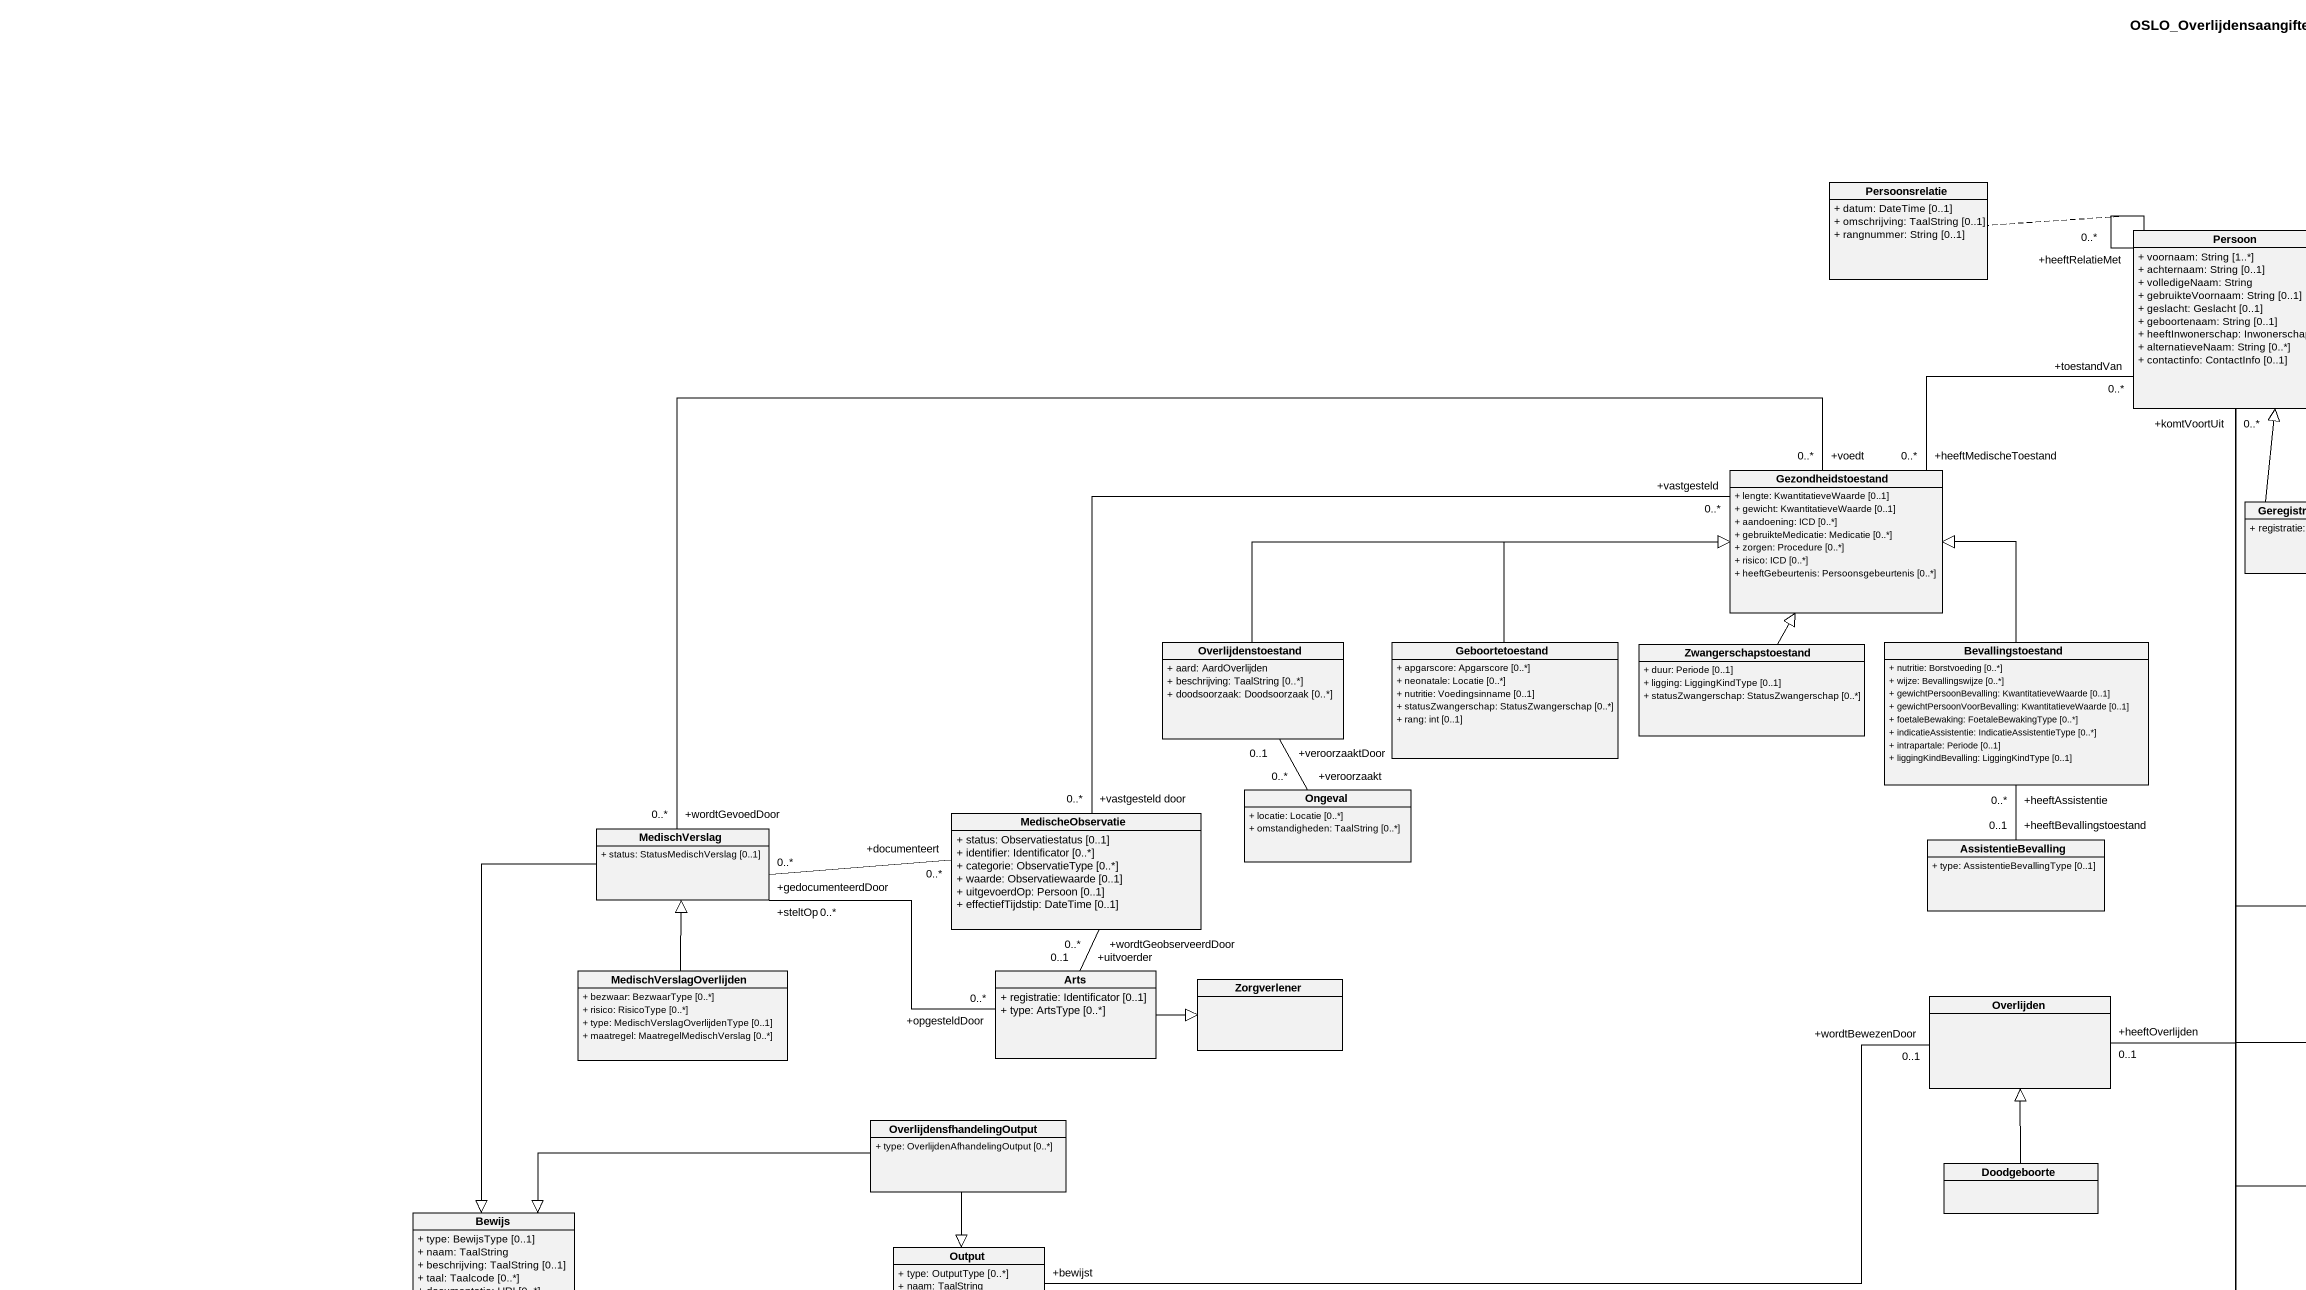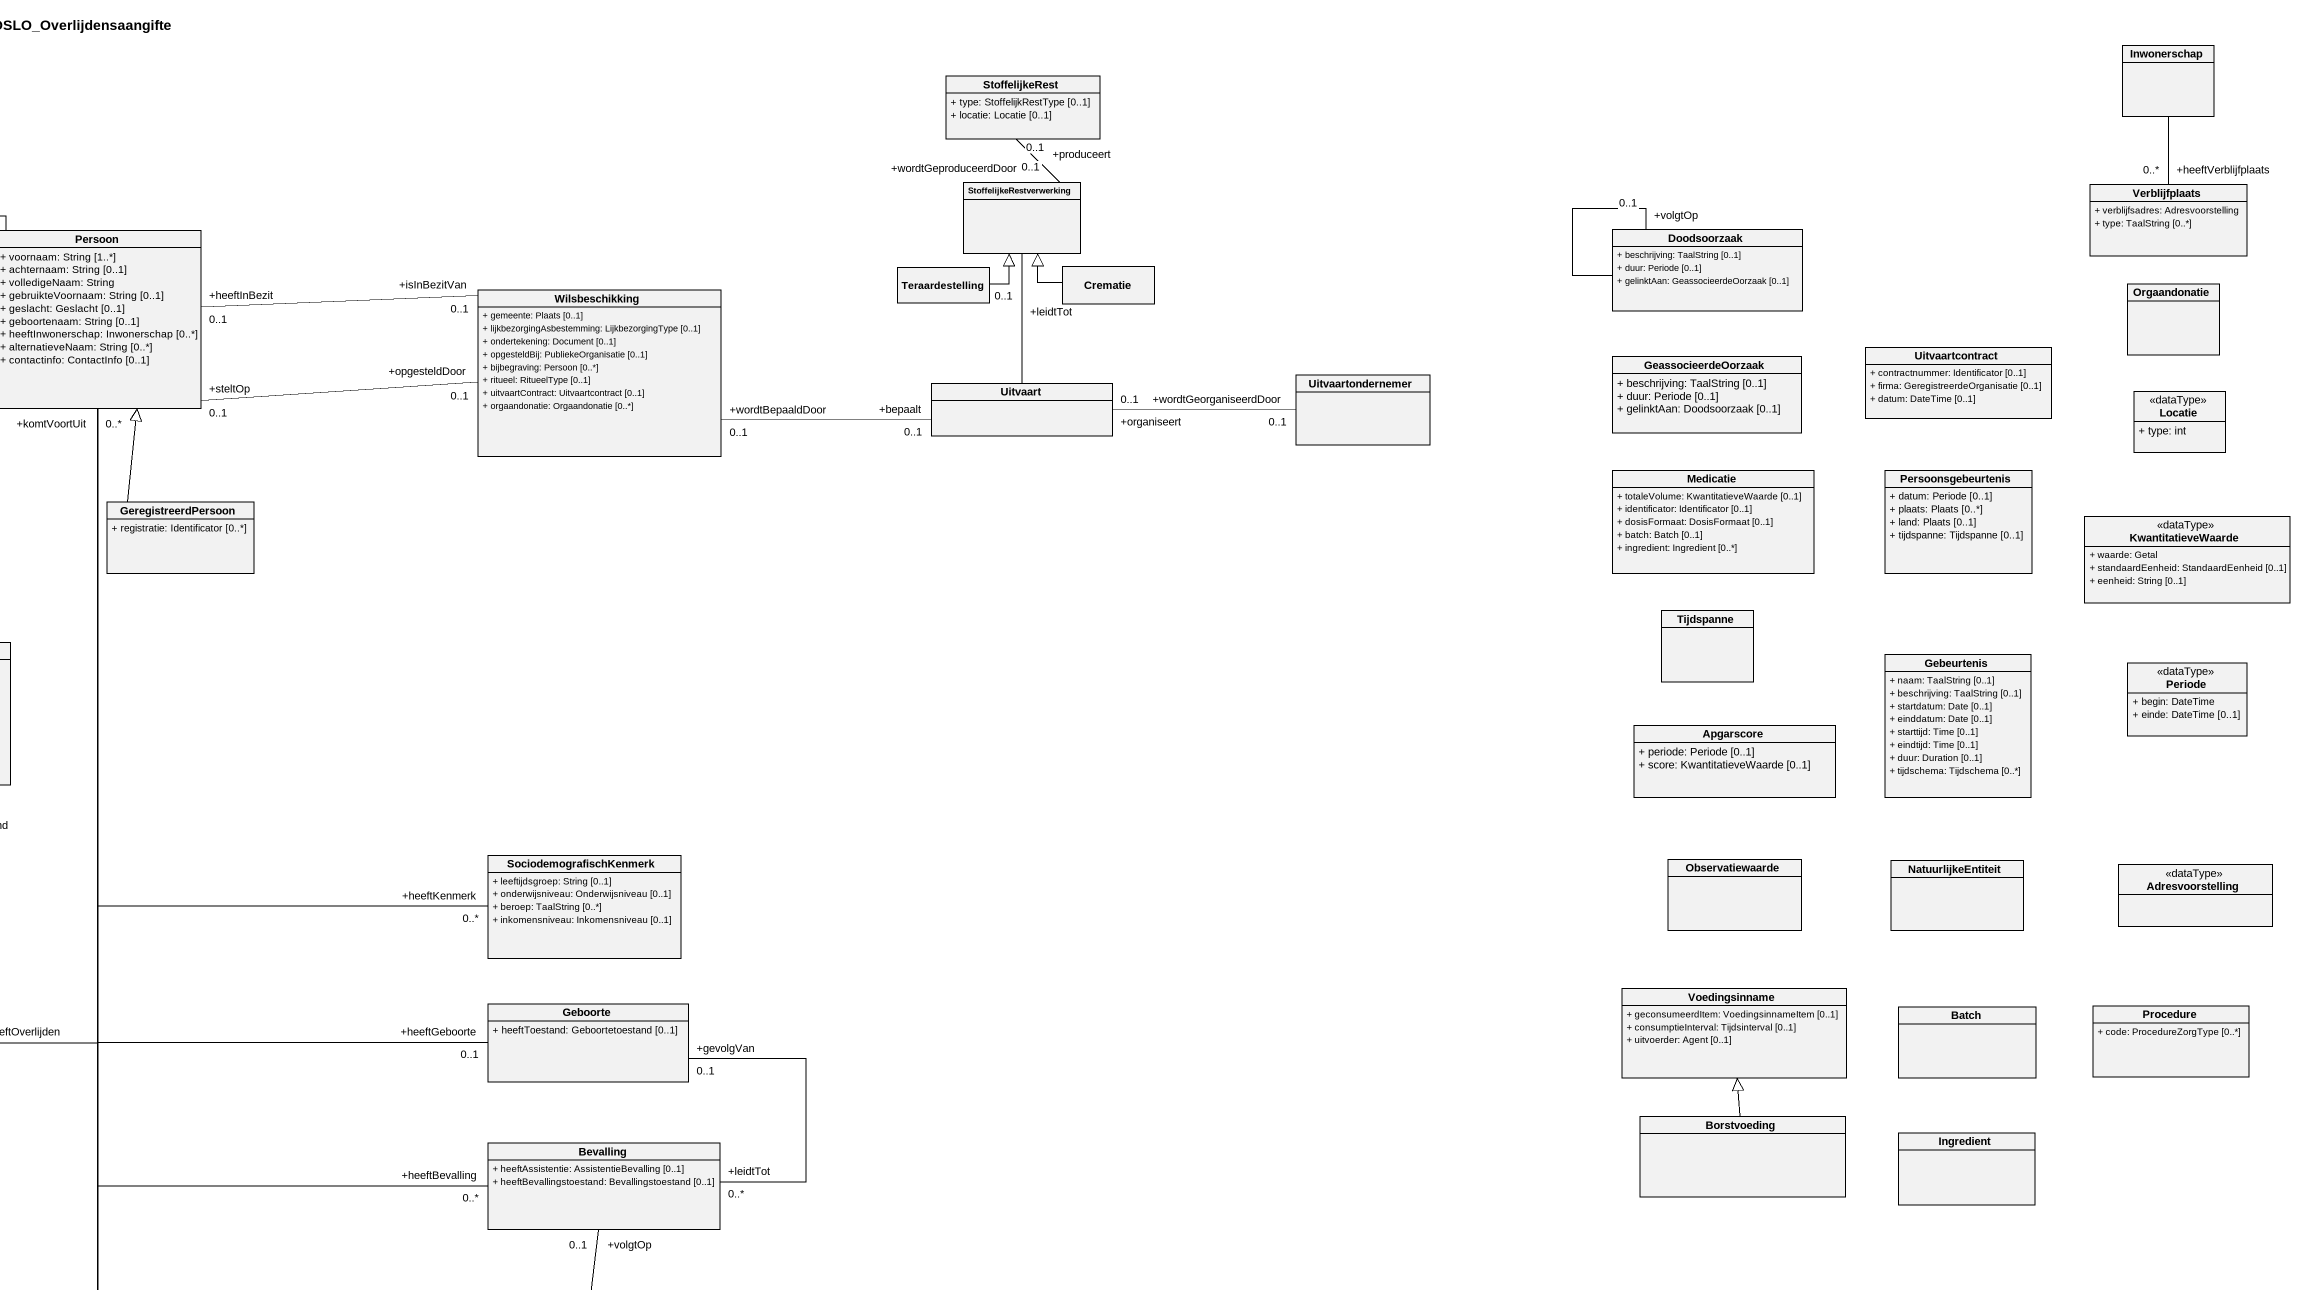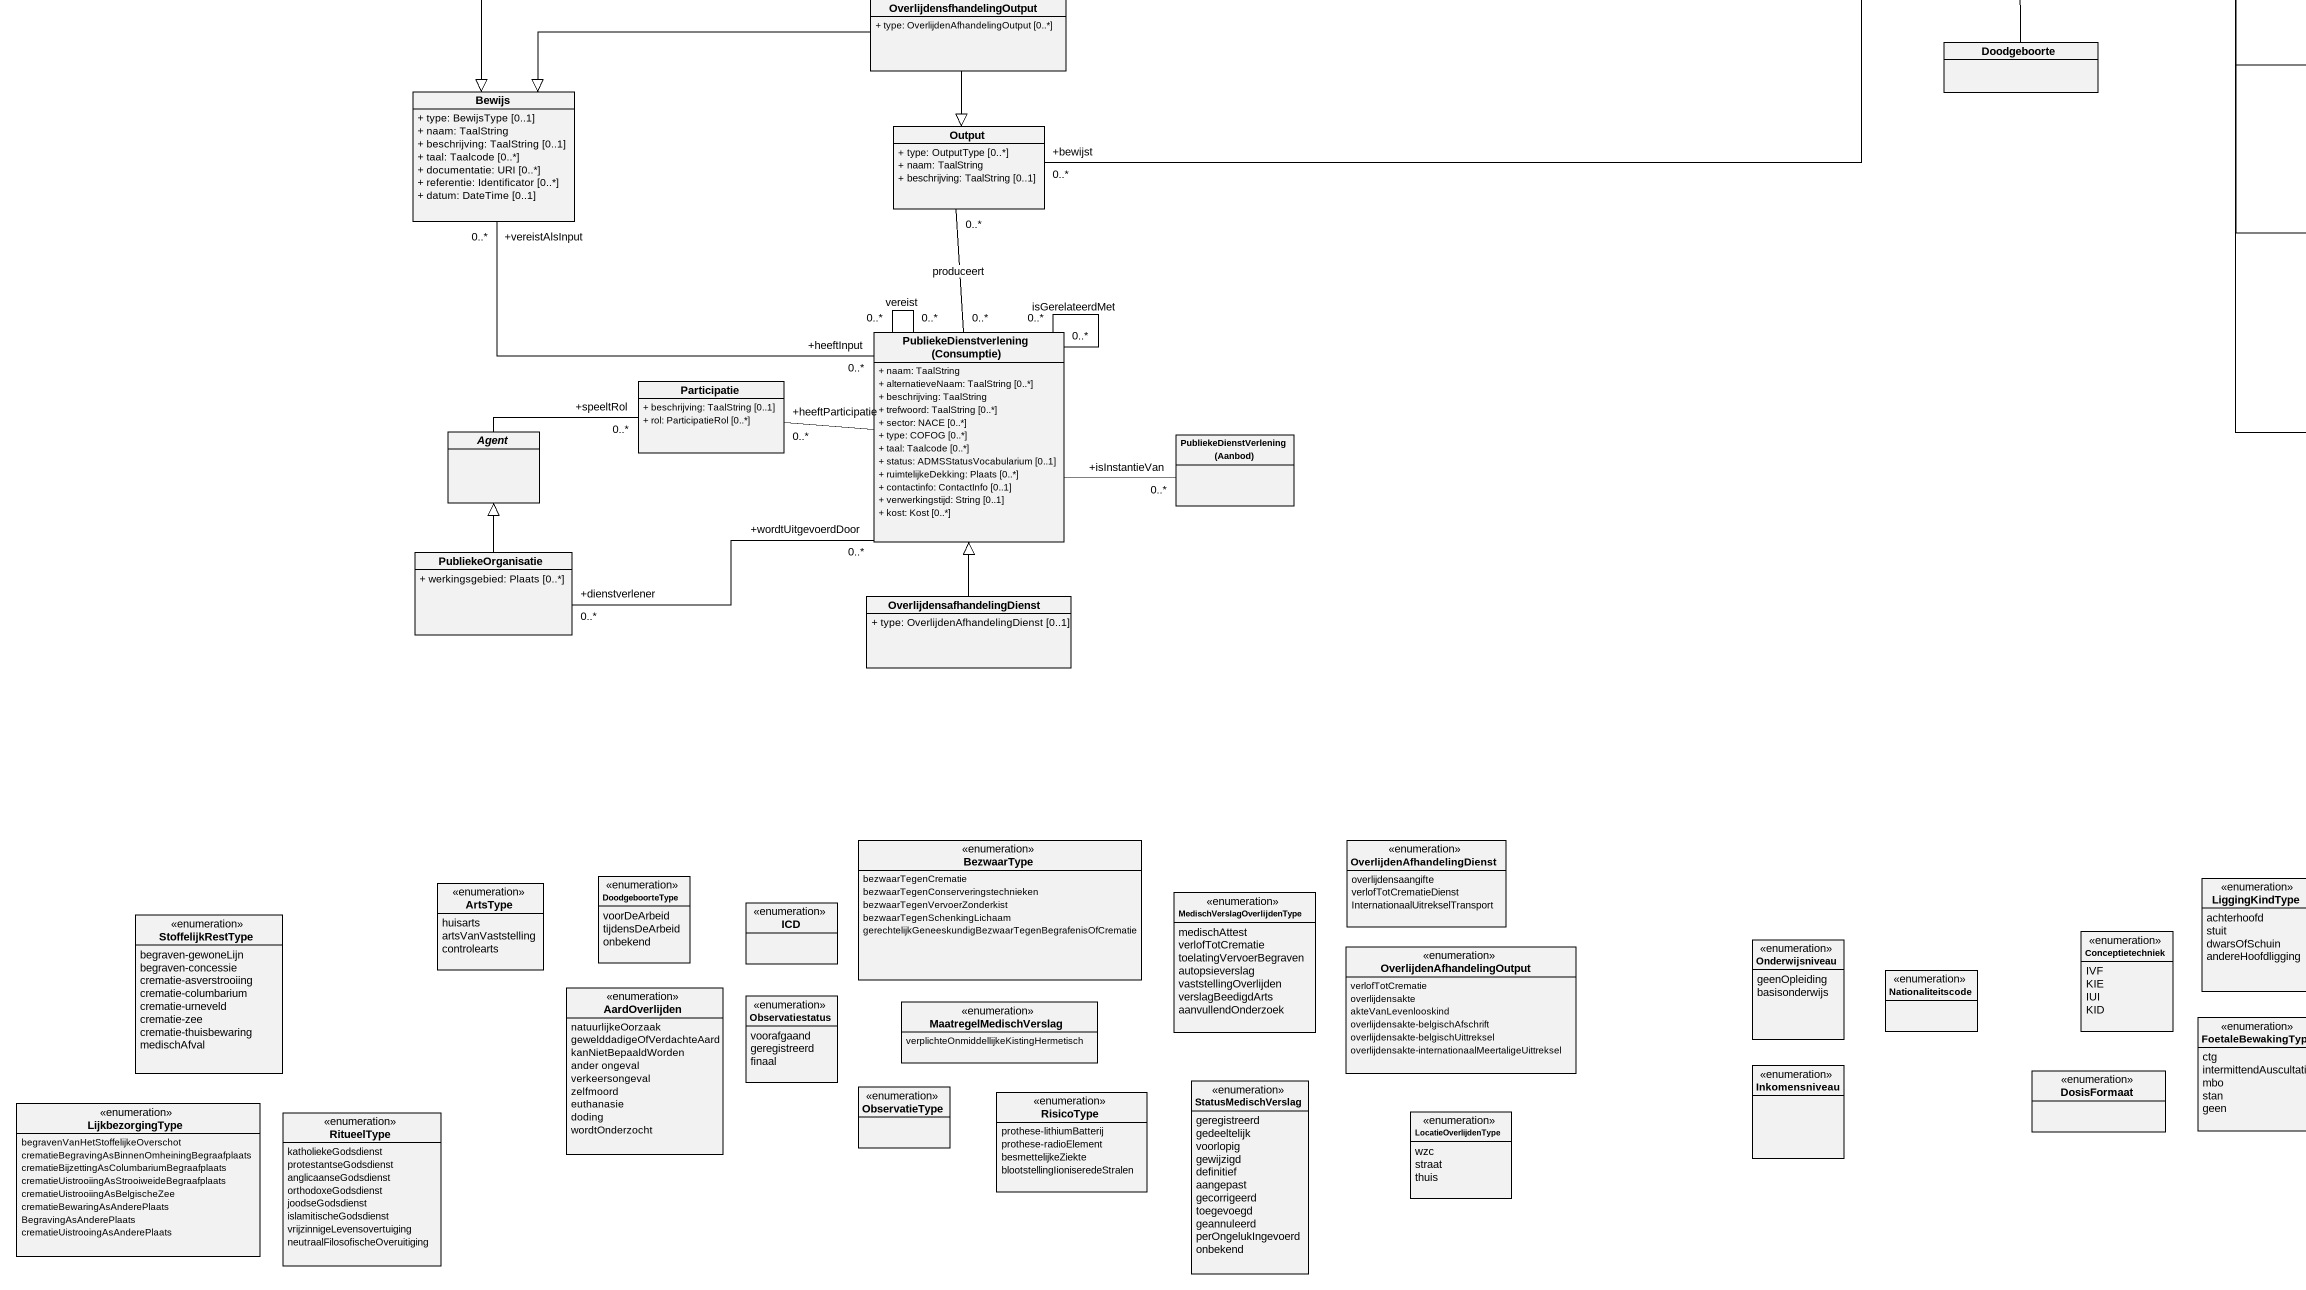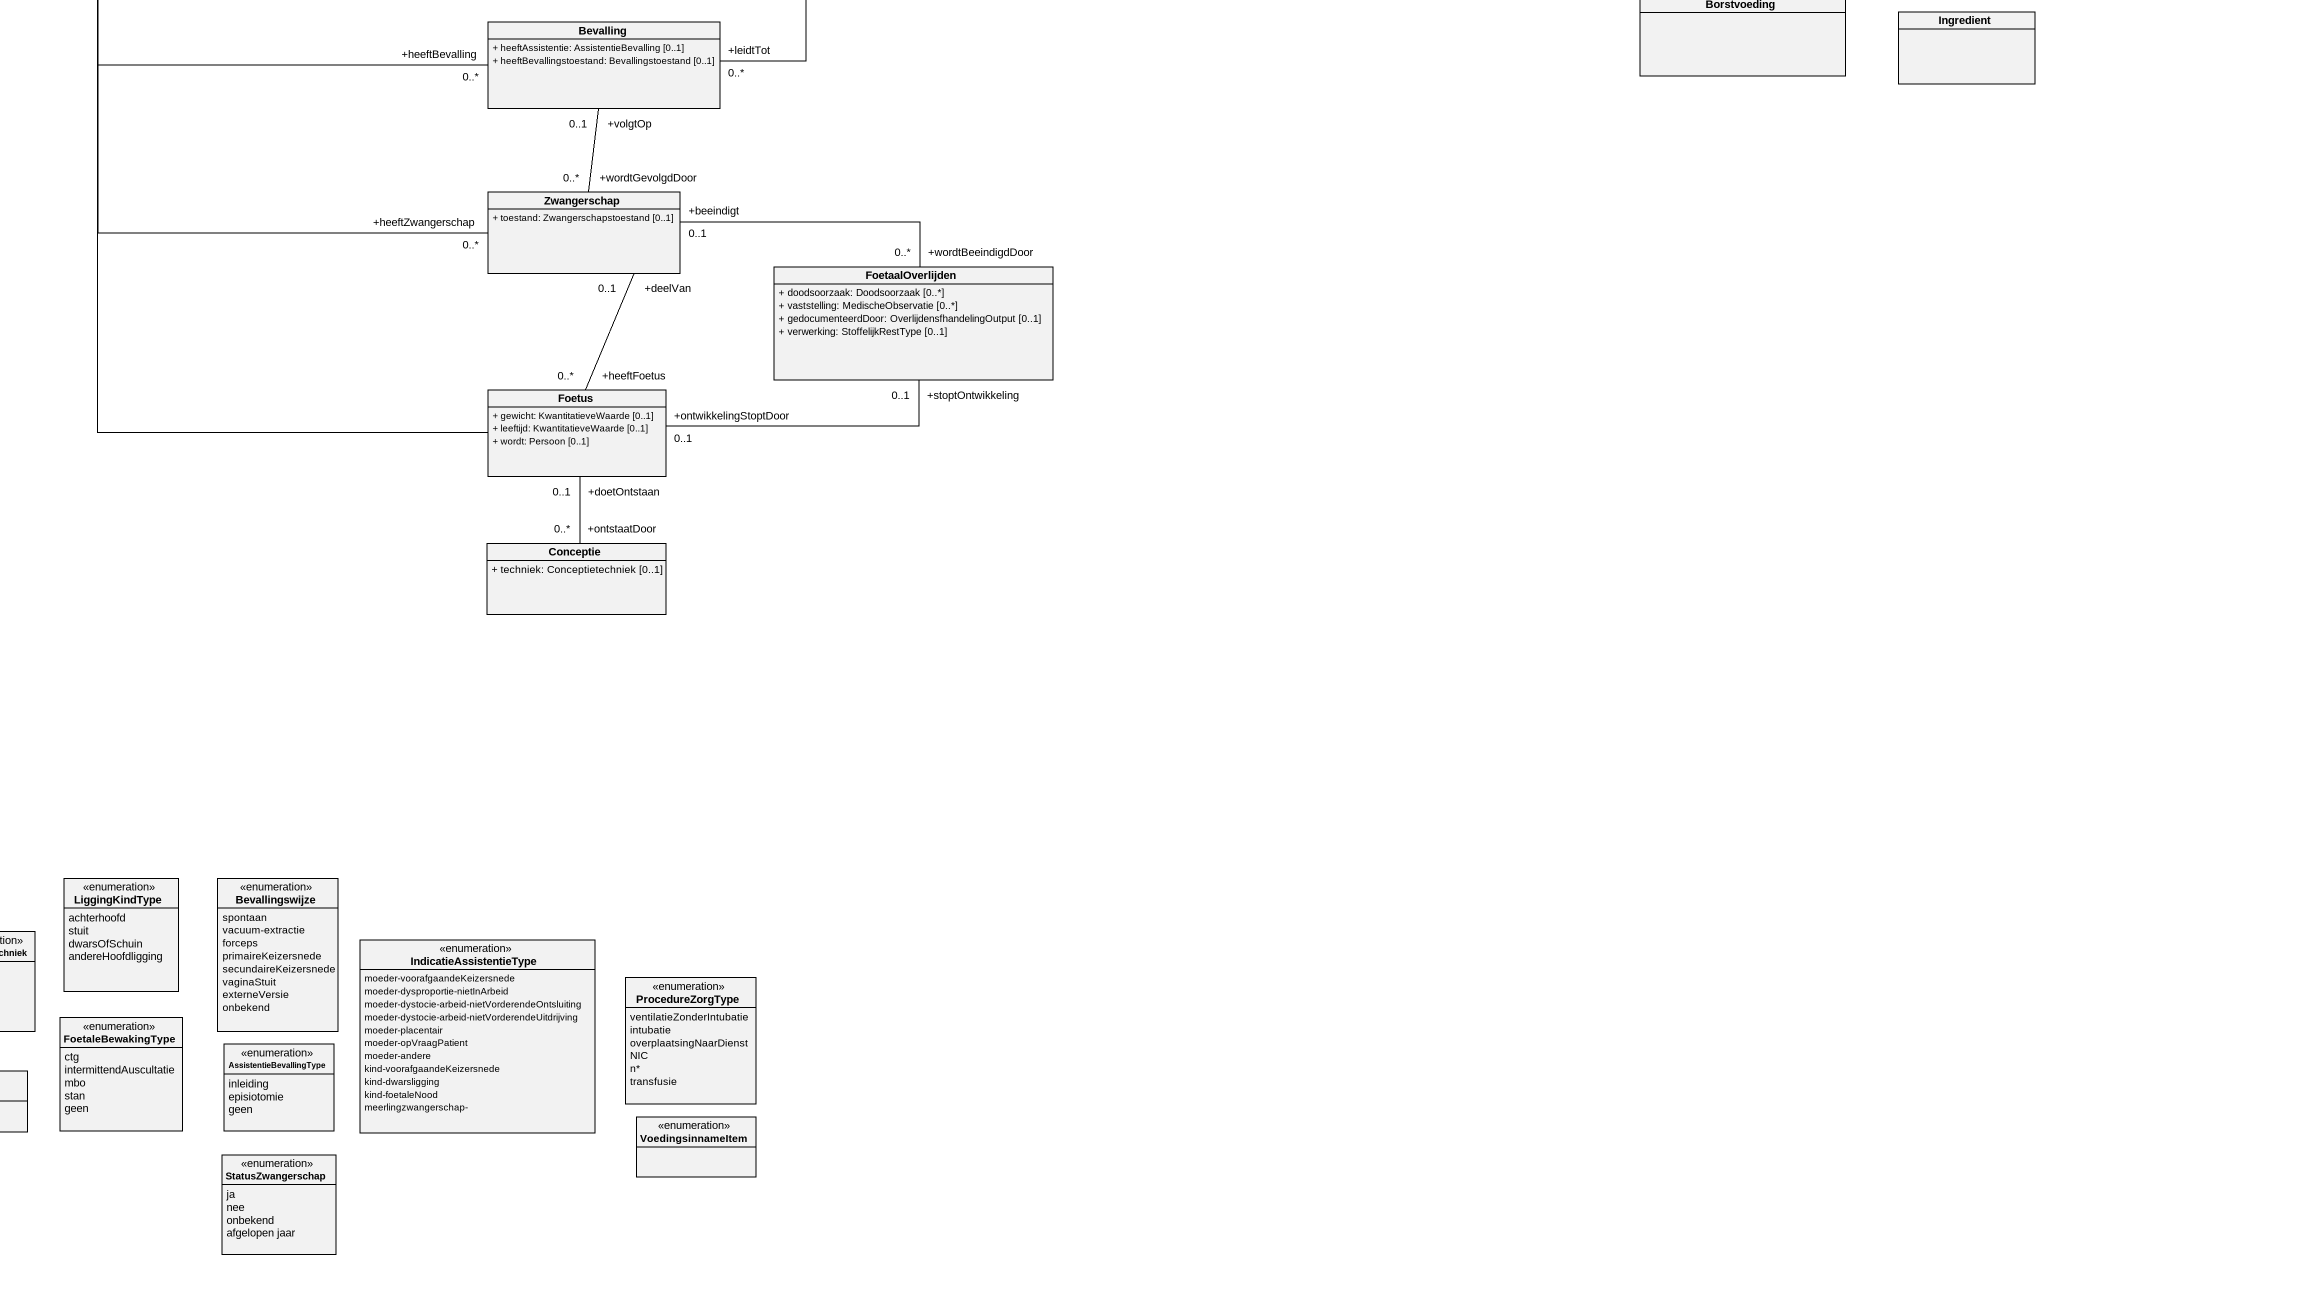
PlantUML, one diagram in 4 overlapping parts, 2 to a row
@startuml
title OSLO_Overlijdensaangifte
hide circle
hide empty members
skinparam classAttributeIconSize 0
class StoffelijkeRest {
  + type: StoffelijkRestType [0..1]
  + locatie: Locatie [0..1]
}
class Inwonerschap
class Persoonsrelatie {
  + datum: DateTime [0..1]
  + omschrijving: TaalString [0..1]
  + rangnummer: String [0..1]
}
class StoffelijkeRestverwerking
class Verblijfplaats {
  + verblijfsadres: Adresvoorstelling
  + type: TaalString [0..*]
}
class Persoon {
  + voornaam: String [1..*]
  + achternaam: String [0..1]
  + volledigeNaam: String
  + gebruikteVoornaam: String [0..1]
  + geslacht: Geslacht [0..1]
  + geboortenaam: String [0..1]
  + heeftInwonerschap: Inwonerschap [0..*]
  + alternatieveNaam: String [0..*]
  + contactinfo: ContactInfo [0..1]
}
class Teraardestelling
class Crematie
class Doodsoorzaak {
  + beschrijving: TaalString [0..1]
  + duur: Periode [0..1]
  + gelinktAan: GeassocieerdeOorzaak [0..1]
}
class Wilsbeschikking {
  + gemeente: Plaats [0..1]
  + lijkbezorgingAsbestemming: LijkbezorgingType [0..1]
  + ondertekening: Document [0..1]
  + opgesteldBij: PubliekeOrganisatie [0..1]
  + bijbegraving: Persoon [0..*]
  + ritueel: RitueelType [0..1]
  + uitvaartContract: Uitvaartcontract [0..1]
  + orgaandonatie: Orgaandonatie [0..*]
}
class Orgaandonatie
class GeassocieerdeOorzaak {
  + beschrijving: TaalString [0..1]
  + duur: Periode [0..1]
  + gelinktAan: Doodsoorzaak [0..1]
}
class Uitvaartcontract {
  + contractnummer: Identificator [0..1]
  + firma: GeregistreerdeOrganisatie [0..1]
  + datum: DateTime [0..1]
}
class Uitvaart
class Uitvaartondernemer
class Locatie <<dataType>> {
  + type: int
}
class Gezondheidstoestand {
  + lengte: KwantitatieveWaarde [0..1]
  + gewicht: KwantitatieveWaarde [0..1]
  + aandoening: ICD [0..*]
  + gebruikteMedicatie: Medicatie [0..*]
  + zorgen: Procedure [0..*]
  + risico: ICD [0..*]
  + heeftGebeurtenis: Persoonsgebeurtenis [0..*]
}
class Medicatie {
  + totaleVolume: KwantitatieveWaarde [0..1]
  + identificator: Identificator [0..1]
  + dosisFormaat: DosisFormaat [0..1]
  + batch: Batch [0..1]
  + ingredient: Ingredient [0..*]
}
class Persoonsgebeurtenis {
  + datum: Periode [0..1]
  + plaats: Plaats [0..*]
  + land: Plaats [0..1]
  + tijdspanne: Tijdspanne [0..1]
}
class GeregistreerdPersoon {
  + registratie: Identificator [0..*]
}
class KwantitatieveWaarde <<dataType>> {
  + waarde: Getal
  + standaardEenheid: StandaardEenheid [0..1]
  + eenheid: String [0..1]
}
class Tijdspanne
class Overlijdenstoestand {
  + aard: AardOverlijden
  + beschrijving: TaalString [0..*]
  + doodsoorzaak: Doodsoorzaak [0..*]
}
class Geboortetoestand {
  + apgarscore: Apgarscore [0..*]
  + neonatale: Locatie [0..*]
  + nutritie: Voedingsinname [0..1]
  + statusZwangerschap: StatusZwangerschap [0..*]
  + rang: int [0..1]
}
class Zwangerschapstoestand {
  + duur: Periode [0..1]
  + ligging: LiggingKindType [0..1]
  + statusZwangerschap: StatusZwangerschap [0..*]
}
class Bevallingstoestand {
  + nutritie: Borstvoeding [0..*]
  + wijze: Bevallingswijze [0..*]
  + gewichtPersoonBevalling: KwantitatieveWaarde [0..1]
  + gewichtPersoonVoorBevalling: KwantitatieveWaarde [0..1]
  + foetaleBewaking: FoetaleBewakingType [0..*]
  + indicatieAssistentie: IndicatieAssistentieType [0..*]
  + intrapartale: Periode [0..1]
  + liggingKindBevalling: LiggingKindType [0..1]
}
class Gebeurtenis {
  + naam: TaalString [0..1]
  + beschrijving: TaalString [0..1]
  + startdatum: Date [0..1]
  + einddatum: Date [0..1]
  + starttijd: Time [0..1]
  + eindtijd: Time [0..1]
  + duur: Duration [0..1]
  + tijdschema: Tijdschema [0..*]
}
class Periode <<dataType>> {
  + begin: DateTime
  + einde: DateTime [0..1]
}
class Apgarscore {
  + periode: Periode [0..1]
  + score: KwantitatieveWaarde [0..1]
}
class MedischeObservatie {
  + status: Observatiestatus [0..1]
  + identifier: Identificator [0..*]
  + categorie: ObservatieType [0..*]
  + waarde: Observatiewaarde [0..1]
  + uitgevoerdOp: Persoon [0..1]
  + effectiefTijdstip: DateTime [0..1]
}
class Ongeval {
  + locatie: Locatie [0..*]
  + omstandigheden: TaalString [0..*]
}
class MedischVerslag {
  + status: StatusMedischVerslag [0..1]
}
class AssistentieBevalling {
  + type: AssistentieBevallingType [0..1]
}
class SociodemografischKenmerk {
  + leeftijdsgroep: String [0..1]
  + onderwijsniveau: Onderwijsniveau [0..1]
  + beroep: TaalString [0..*]
  + inkomensniveau: Inkomensniveau [0..1]
}
class Observatiewaarde
class NatuurlijkeEntiteit
class Adresvoorstelling <<dataType>>
class MedischVerslagOverlijden {
  + bezwaar: BezwaarType [0..*]
  + risico: RisicoType [0..*]
  + type: MedischVerslagOverlijdenType [0..1]
  + maatregel: MaatregelMedischVerslag [0..*]
}
class Arts {
  + registratie: Identificator [0..1]
  + type: ArtsType [0..*]
}
class Zorgverlener
class Overlijden
class Geboorte {
  + heeftToestand: Geboortetoestand [0..1]
}
class Voedingsinname {
  + geconsumeerdItem: VoedingsinnameItem [0..1]
  + consumptieInterval: Tijdsinterval [0..1]
  + uitvoerder: Agent [0..1]
}
class Procedure {
  + code: ProcedureZorgType [0..*]
}
class Batch
class OverlijdensfhandelingOutput {
  + type: OverlijdenAfhandelingOutput [0..*]
}
class Bevalling {
  + heeftAssistentie: AssistentieBevalling [0..1]
  + heeftBevallingstoestand: Bevallingstoestand [0..1]
}
class Borstvoeding
class Ingredient
class Doodgeboorte
class Bewijs {
  + type: BewijsType [0..1]
  + naam: TaalString
  + beschrijving: TaalString [0..1]
  + taal: Taalcode [0..*]
  + documentatie: URI [0..*]
  + referentie: Identificator [0..*]
  + datum: DateTime [0..1]
}
class Output {
  + type: OutputType [0..*]
  + naam: TaalString
  + beschrijving: TaalString [0..1]
}
class Zwangerschap {
  + toestand: Zwangerschapstoestand [0..1]
}
class FoetaalOverlijden {
  + doodsoorzaak: Doodsoorzaak [0..*]
  + vaststelling: MedischeObservatie [0..*]
  + gedocumenteerdDoor: OverlijdensfhandelingOutput [0..1]
  + verwerking: StoffelijkRestType [0..1]
}
class "PubliekeDienstverlening (Consumptie)" as PubliekeDienstverlening {
  + naam: TaalString
  + alternatieveNaam: TaalString [0..*]
  + beschrijving: TaalString
  + trefwoord: TaalString [0..*]
  + sector: NACE [0..*]
  + type: COFOG [0..*]
  + taal: Taalcode [0..*]
  + status: ADMSStatusVocabularium [0..1]
  + ruimtelijkeDekking: Plaats [0..*]
  + contactinfo: ContactInfo [0..1]
  + verwerkingstijd: String [0..1]
  + kost: Kost [0..*]
}
class Participatie {
  + beschrijving: TaalString [0..1]
  + rol: ParticipatieRol [0..*]
}
class Foetus {
  + gewicht: KwantitatieveWaarde [0..1]
  + leeftijd: KwantitatieveWaarde [0..1]
  + wordt: Persoon [0..1]
}
abstract class "Agent" as Agent_
class "PubliekeDienstVerlening (Aanbod)" as PubliekeDienstVerlening
class PubliekeOrganisatie {
  + werkingsgebied: Plaats [0..*]
}
class Conceptie {
  + techniek: Conceptietechniek [0..1]
}
class OverlijdensafhandelingDienst {
  + type: OverlijdenAfhandelingDienst [0..1]
}
enum BezwaarType {
  bezwaarTegenCrematie
  bezwaarTegenConserveringstechnieken
  bezwaarTegenVervoerZonderkist
  bezwaarTegenSchenkingLichaam
  gerechtelijkGeneeskundigBezwaarTegenBegrafenisOfCrematie
}
enum OverlijdenAfhandelingDienst {
  overlijdensaangifte
  verlofTotCrematieDienst
  InternationaalUitrekselTransport
}
enum ArtsType {
  huisarts
  artsVanVaststelling
  controlearts
}
enum DoodgeboorteType {
  voorDeArbeid
  tijdensDeArbeid
  onbekend
}
enum MedischVerslagOverlijdenType {
  medischAttest
  verlofTotCrematie
  toelatingVervoerBegraven
  autopsieverslag
  vaststellingOverlijden
  verslagBeedigdArts
  aanvullendOnderzoek
}
enum LiggingKindType {
  achterhoofd
  stuit
  dwarsOfSchuin
  andereHoofdligging
}
enum Bevallingswijze {
  spontaan
  vacuum-extractie
  forceps
  primaireKeizersnede
  secundaireKeizersnede
  vaginaStuit
  externeVersie
  onbekend
}
enum StoffelijkRestType {
  begraven-gewoneLijn
  begraven-concessie
  crematie-asverstrooiing
  crematie-columbarium
  crematie-urneveld
  crematie-zee
  crematie-thuisbewaring
  medischAfval
}
enum ICD
enum Onderwijsniveau {
  geenOpleiding
  basisonderwijs
}
enum Conceptietechniek {
  IVF
  KIE
  IUI
  KID
}
enum IndicatieAssistentieType {
  moeder-voorafgaandeKeizersnede
  moeder-dysproportie-nietInArbeid
  moeder-dystocie-arbeid-nietVorderendeOntsluiting
  moeder-dystocie-arbeid-nietVorderendeUitdrijving
  moeder-placentair
  moeder-opVraagPatient
  moeder-andere
  kind-voorafgaandeKeizersnede
  kind-dwarsligging
  kind-foetaleNood
  meerlingzwangerschap-
}
enum AardOverlijden {
  natuurlijkeOorzaak
  gewelddadigeOfVerdachteAard
  kanNietBepaaldWorden
  ander ongeval
  verkeersongeval
  zelfmoord
  euthanasie
  doding
  wordtOnderzocht
}
enum OverlijdenAfhandelingOutput {
  verlofTotCrematie
  overlijdensakte
  akteVanLevenlooskind
  overlijdensakte-belgischAfschrift
  overlijdensakte-belgischUittreksel
  overlijdensakte-internationaalMeertaligeUittreksel
}
enum Nationaliteitscode
enum ProcedureZorgType {
  ventilatieZonderIntubatie
  intubatie
  overplaatsingNaarDienst
  NIC
  n*
  transfusie
}
enum Observatiestatus {
  voorafgaand
  geregistreerd
  finaal
}
enum MaatregelMedischVerslag {
  verplichteOnmiddellijkeKistingHermetisch
}
enum FoetaleBewakingType {
  ctg
  intermittendAuscultatie
  mbo
  stan
  geen
}
enum StatusMedischVerslag {
  geregistreerd
  gedeeltelijk
  voorlopig
  gewijzigd
  definitief
  aangepast
  gecorrigeerd
  toegevoegd
  geannuleerd
  perOngelukIngevoerd
  onbekend
}
enum Inkomensniveau
enum DosisFormaat
enum AssistentieBevallingType {
  inleiding
  episiotomie
  geen
}
enum LijkbezorgingType {
  begravenVanHetStoffelijkeOverschot
  crematieBegravingAsBinnenOmheiningBegraafplaats
  crematieBijzettingAsColumbariumBegraafplaats
  crematieUistrooiingAsStrooiweideBegraafplaats
  crematieUistrooiingAsBelgischeZee
  crematieBewaringAsAnderePlaats
  BegravingAsAnderePlaats
  crematieUistrooingAsAnderePlaats
}
enum RitueelType {
  katholiekeGodsdienst
  protestantseGodsdienst
  anglicaanseGodsdienst
  orthodoxeGodsdienst
  joodseGodsdienst
  islamitischeGodsdienst
  vrijzinnigeLevensovertuiging
  neutraalFilosofischeOveruitiging
}
enum ObservatieType
enum RisicoType {
  prothese-lithiumBatterij
  prothese-radioElement
  besmettelijkeZiekte
  blootstellingIioniseredeStralen
}
enum LocatieOverlijdenType {
  wzc
  straat
  thuis
}
enum VoedingsinnameItem
enum StatusZwangerschap {
  ja
  nee
  onbekend
  afgelopen jaar
}
StoffelijkeRest "+produceert\n0..1" -- "+wordtGeproduceerdDoor\n0..1" StoffelijkeRestverwerking
Inwonerschap -- "+heeftVerblijfplaats\n0..*" Verblijfplaats
StoffelijkeRestverwerking "+leidtTot\n0..1" -- Uitvaart
Persoon -- "+heeftRelatieMet\n0..*" Persoon
(Persoon, Persoon) .. Persoonsrelatie
Persoon "+toestandVan\n0..*" -left- "+heeftMedischeToestand\n0..*" Gezondheidstoestand
Persoon -- "+heeftBevalling\n0..*" Bevalling
Persoon -- "+heeftZwangerschap\n0..*" Zwangerschap
Teraardestelling -up-|> StoffelijkeRestverwerking
Crematie -up-|> StoffelijkeRestverwerking
Doodsoorzaak "+volgtOp\n0..1" -- Doodsoorzaak
Wilsbeschikking "+isInBezitVan\n0..1" -left- "+heeftInBezit\n0..1" Persoon
Wilsbeschikking "+opgesteldDoor\n0..1" -left- "+steltOp\n0..1" Persoon
Uitvaart "+bepaalt\n0..1" -left- "+wordtBepaaldDoor\n0..1" Wilsbeschikking
Uitvaartondernemer "+wordtGeorganiseerdDoor\n0..1" -left- "+organiseert\n0..1" Uitvaart
Gezondheidstoestand "+vastgesteld\n0..*" -left- "+vastgesteld door\n0..*" MedischeObservatie
Gezondheidstoestand "+voedt\n0..*" -left- "+wordtGevoedDoor\n0..*" MedischVerslag
GeregistreerdPersoon -up-|> Persoon
Overlijdenstoestand -right-|> Gezondheidstoestand
Geboortetoestand -right-|> Gezondheidstoestand
Zwangerschapstoestand -up-|> Gezondheidstoestand
Bevallingstoestand -up-|> Gezondheidstoestand
MedischeObservatie "+documenteert\n0..*" -left- "+gedocumenteerdDoor\n0..*" MedischVerslag
Ongeval "+veroorzaakt\n0..*" -up- "+veroorzaaktDoor\n0..1" Overlijdenstoestand
MedischVerslag "+steltOp\n0..*" -right- "+opgesteldDoor\n0..*" Arts
MedischVerslag --|> Bewijs
AssistentieBevalling "+heeftBevallingstoestand\n0..1" -up- "+heeftAssistentie\n0..*" Bevallingstoestand
SociodemografischKenmerk "+heeftKenmerk\n0..*" -up- Persoon
MedischVerslagOverlijden -up-|> MedischVerslag
Arts "+uitvoerder\n0..1" -up- "+wordtGeobserveerdDoor\n0..*" MedischeObservatie
Arts -right-|> Zorgverlener
Overlijden "+heeftOverlijden\n0..1" -up- Persoon
Geboorte "+heeftGeboorte\n0..1" -up- Persoon
OverlijdensfhandelingOutput -left-|> Bewijs
OverlijdensfhandelingOutput --|> Output
Bevalling "+leidtTot\n0..*" -up- "+gevolgVan\n0..1" Geboorte
Borstvoeding -up-|> Voedingsinname
Doodgeboorte -up-|> Overlijden
Bewijs "+vereistAlsInput\n0..*" -right- "+heeftInput\n0..*" PubliekeDienstverlening
Output "+bewijst\n0..*" -right- "+wordtBewezenDoor\n0..1" Overlijden
Zwangerschap "+wordtGevolgdDoor\n0..*" -up- "+volgtOp\n0..1" Bevalling
Zwangerschap "+beeindigt\n0..1" -right- "+wordtBeeindigdDoor\n0..*" FoetaalOverlijden
Zwangerschap "+deelVan\n0..1" -- "+heeftFoetus\n0..*" Foetus
FoetaalOverlijden "+stoptOntwikkeling\n0..1" -left- "+ontwikkelingStoptDoor\n0..1" Foetus
PubliekeDienstverlening "0..*" -up- "0..*" Output : produceert
PubliekeDienstverlening "0..*" -- "0..*" PubliekeDienstverlening : vereist
PubliekeDienstverlening "0..*" -- "0..*" PubliekeDienstverlening : isGerelateerdMet
PubliekeDienstverlening -left- "+heeftParticipatie\n0..*" Participatie
Foetus -up- "+komtVoortUit\n0..*" Persoon
Foetus "+doetOntstaan\n0..1" -- "+ontstaatDoor\n0..*" Conceptie
Agent_ -right- "+speeltRol\n0..*" Participatie
PubliekeDienstVerlening "+isInstantieVan\n0..*" -left- PubliekeDienstverlening
PubliekeOrganisatie "+dienstverlener\n0..*" -right- "+wordtUitgevoerdDoor\n0..*" PubliekeDienstverlening
PubliekeOrganisatie -up-|> Agent_
OverlijdensafhandelingDienst -up-|> PubliekeDienstverlening
@enduml
